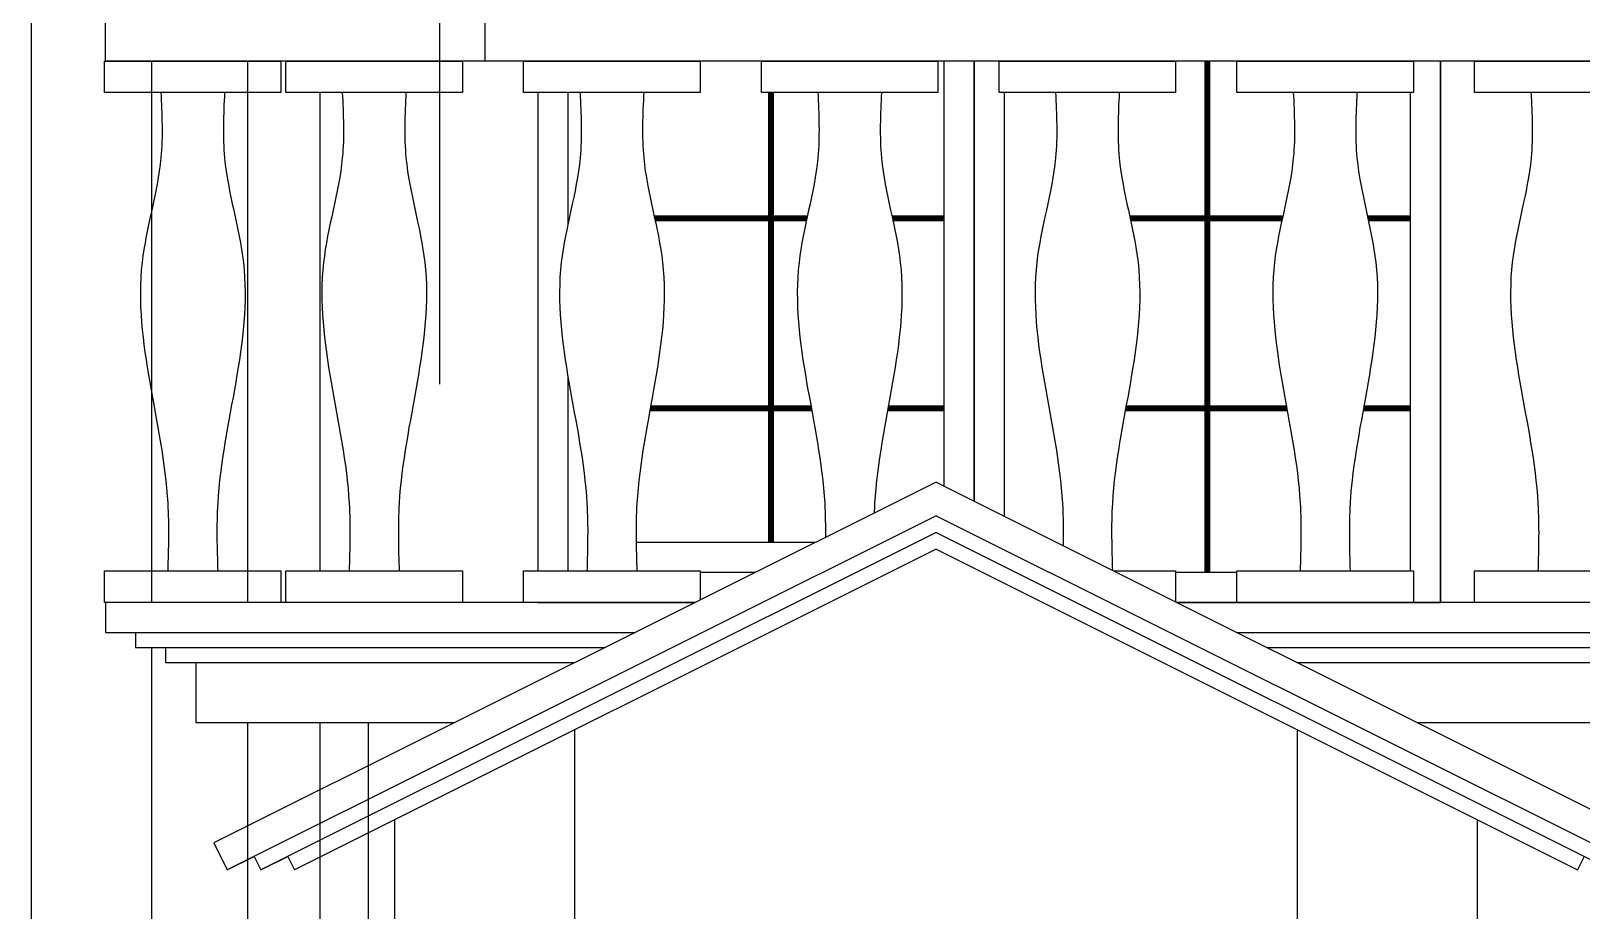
# Model space of a CAD drawing. Header units: inches. Extents: x -370 to 18, y -197 to 199.
# Drawn here: x -187.009 to -184.432, y 168.255 to 169.718 of the extents above; entities that cross this region are included whole.
import ezdxf
from ezdxf.enums import TextEntityAlignment as Align

# ---------------------------------------------------------------- set-up
doc = ezdxf.new("R2010")
doc.units = ezdxf.units.IN
doc.header["$MEASUREMENT"] = 0
doc.linetypes.add('CENTER2', pattern=[28.575, 19.05, -3.175, 3.175, -3.175])
doc.layers.add('MUEBLES', color=7, linetype='Continuous')
doc.styles.get("Standard").update_dxf_attribs({"font": 'arial.ttf'})

# ---------------------------------------------------------------- blocks, each defined once
blk = doc.blocks.new('EJE NORTE NUEVO')
at = {"color": 2, "linetype": 'CENTER2'}
blk.add_line((0, 2.5579), (0, -2.5579), dxfattribs=at)
at = {"color": 4}
blk.add_attdef('A', text='', height=0.3581, dxfattribs=at).set_placement((0, 2.9051), align=Align.MIDDLE_CENTER)

msp = doc.modelspace()

# ---------------------------------------------------------------- linework, layer by layer
at = {"color": 8, "transparency": 33554610}
for p, q in [((-187.00926, 171.96803), (-187.00926, 165.73803)), ((-186.80926, 169.66803), (-186.80926, 168.76803)), ((-186.64926, 169.66803), (-186.64926, 168.76803)), ((-186.52926, 169.61584), (-186.52926, 168.82022)), ((-186.80926, 168.69303), (-186.80926, 165.73803)), ((-186.64926, 168.56803), (-186.64926, 165.73803)), ((-186.52926, 168.56803), (-186.52926, 165.73803)), ((-186.44926, 168.56803), (-186.44926, 165.73803))]:
    msp.add_line(p, q, dxfattribs=at)
at = {"color": 5}
for p, q in [((-186.25541, 171.96803), (-186.25541, 169.66803)), ((-185.90541, 168.76803), (-186.88566, 168.76803)), ((-186.88566, 168.76803), (-186.88566, 168.71803)), ((-186.88566, 168.76803), (-186.88566, 168.71803)), ((-181.25541, 168.76803), (-185.10541, 168.76803)), ((-181.00541, 168.76803), (-184.50541, 168.76803)), ((-186.88566, 168.71803), (-186.00541, 168.71803)), ((-186.88566, 168.71803), (-186.83566, 168.71803)), ((-186.88566, 168.71803), (-186.83566, 168.71803)), ((-186.83566, 168.71803), (-186.83566, 168.69303)), ((-186.83566, 168.71803), (-186.83566, 168.69303)), ((-185.00541, 168.71803), (-181.00541, 168.71803)), ((-186.83566, 168.69303), (-186.05541, 168.69303)), ((-186.83566, 168.69303), (-186.78566, 168.69303)), ((-186.78566, 168.69303), (-186.78566, 168.66803)), ((-184.95541, 168.69303), (-181.05541, 168.69303)), ((-186.78566, 168.66803), (-186.10541, 168.66803)), ((-186.78566, 168.66803), (-186.73566, 168.66803)), ((-186.73566, 168.66803), (-186.73566, 168.56803)), ((-184.90541, 168.66803), (-181.15541, 168.66803)), ((-186.73566, 168.56803), (-186.30541, 168.56803)), ((-184.70541, 168.56803), (-181.15541, 168.56803))]:
    msp.add_line(p, q, dxfattribs=at)
at = {"color": 2}
for p, q in [((-185.44201, 169.66803), (-185.44201, 168.93633)), ((-184.66701, 169.66803), (-184.66701, 168.76803)), ((-185.39201, 169.61584), (-185.39201, 168.91133))]:
    msp.add_line(p, q, dxfattribs=at)
msp.add_line((-186.16701, 169.61584), (-186.16701, 168.82022))
at = {"color": 6}
for p, q in [((-185.50541, 168.96803), (-186.70541, 168.36803)), ((-185.50541, 168.96803), (-184.30541, 168.36803)), ((-185.50541, 168.91213), (-186.68305, 168.32331)), ((-185.50541, 168.91213), (-184.32777, 168.32331)), ((-185.50541, 168.88418), (-186.62715, 168.32331)), ((-185.50541, 168.88418), (-184.38368, 168.32331)), ((-185.50541, 168.85623), (-186.57125, 168.32331)), ((-185.50541, 168.85623), (-184.43958, 168.32331))]:
    msp.add_line(p, q, dxfattribs=at)
at = {"color": 2}
for points in [[(-185.49201, 168.96133), (-185.49201, 169.66803)], [(-185.44201, 168.93633), (-185.44201, 169.66803)], [(-185.10541, 168.76803), (-184.66701, 168.76803), (-184.66701, 169.66803)], [(-186.16701, 169.61584), (-186.16701, 168.82022)], [(-186.11701, 169.61584), (-186.11701, 169.3974)], [(-186.11701, 169.61584), (-186.11701, 169.3974)], [(-184.71701, 168.82022), (-184.71701, 169.61584)], [(-186.11701, 169.1431), (-186.11701, 168.82022)], [(-186.11701, 169.1431), (-186.11701, 168.82022)], [(-186.00365, 168.86803), (-185.70541, 168.86803)], [(-185.89738, 168.81803), (-185.80541, 168.81803)], [(-185.89738, 168.81803), (-185.80541, 168.81803)], [(-185.10723, 168.81803), (-185.00541, 168.81803)], [(-186.16701, 168.76803), (-186.16701, 168.76803), (-185.90541, 168.76803)]]:
    msp.add_lwpolyline(points, dxfattribs=at)
at = {"color": 6}
for points in [[(-186.70541, 168.36803), (-186.68305, 168.32331), (-186.63833, 168.34567), (-186.62715, 168.32331), (-186.58243, 168.34567), (-186.57125, 168.32331)], [(-184.30541, 168.36803), (-184.32777, 168.32331), (-184.3725, 168.34567), (-184.38368, 168.32331), (-184.4284, 168.34567), (-184.43958, 168.32331)]]:
    msp.add_lwpolyline(points, dxfattribs=at)
at = {"color": 4}
for points in [[(-186.79344, 169.61584), (-186.79344, 169.50698), (-186.82472, 169.33329), (-186.78206, 168.93276), (-186.78206, 168.82022)], [(-186.68767, 169.61584), (-186.68767, 169.50698), (-186.6564, 169.33329), (-186.69906, 168.93276), (-186.69906, 168.82022)], [(-186.49196, 169.61584), (-186.49196, 169.50698), (-186.52323, 169.33329), (-186.48058, 168.93276), (-186.48058, 168.82022)], [(-186.38619, 169.61584), (-186.38619, 169.50698), (-186.35492, 169.33329), (-186.39757, 168.93276), (-186.39757, 168.82022)], [(-186.09689, 169.61584), (-186.09689, 169.50698), (-186.12816, 169.33329), (-186.08551, 168.93276), (-186.08551, 168.82022)], [(-185.99112, 169.61584), (-185.99112, 169.50698), (-185.95985, 169.33329), (-186.0025, 168.93276), (-186.0025, 168.82022)], [(-185.20098, 169.61584), (-185.20098, 169.50698), (-185.1697, 169.33329), (-185.21236, 168.93276), (-185.21236, 168.82022)], [(-184.91167, 169.61584), (-184.91167, 169.50698), (-184.94294, 169.33329), (-184.90029, 168.93276), (-184.90029, 168.82022)], [(-184.8059, 169.61584), (-184.8059, 169.50698), (-184.77463, 169.33329), (-184.81729, 168.93276), (-184.81729, 168.82022)], [(-184.5166, 169.61584), (-184.5166, 169.50698), (-184.54787, 169.33329), (-184.50522, 168.93276), (-184.50522, 168.82022)]]:
    msp.add_spline(points, degree=3, dxfattribs=at)
for points, knots in [([(-185.70182, 169.61584), (-185.7001, 169.57943), (-185.6956, 169.48399), (-185.77005, 169.26008), (-185.69125, 169.04815), (-185.68906, 168.89501), (-185.6892, 168.87614)], [0, 0, 0, 0, 0.10885869, 0.28534362, 0.68813751, 0.74476522, 0.74476522, 0.74476522, 0.74476522]), ([(-185.59605, 169.61584), (-185.59776, 169.57943), (-185.60226, 169.48399), (-185.52781, 169.26008), (-185.60159, 169.06165), (-185.60799, 168.92202), (-185.60818, 168.91665)], [0, 0, 0, 0, 0.10885869, 0.28534362, 0.68813751, 0.70425249, 0.70425249, 0.70425249, 0.70425249]), ([(-185.30674, 169.61584), (-185.30503, 169.57943), (-185.30053, 169.48399), (-185.37498, 169.26008), (-185.29449, 169.0436), (-185.29391, 168.8859), (-185.2943, 168.86248)], [0, 0, 0, 0, 0.10885869, 0.28534362, 0.68813751, 0.75842609, 0.75842609, 0.75842609, 0.75842609])]:
    msp.add_open_spline(points, degree=3, knots=knots, dxfattribs=at)
at = {"layer": 'MUEBLES', "color": 5}
msp.add_lwpolyline([(-186.88566, 169.76803), (-181.15541, 169.76803), (-181.15541, 169.66803), (-186.88566, 169.66803)], close=True, dxfattribs=at)
at = {"layer": 'MUEBLES', "color": 4}
for points in [[(-186.88718, 169.66803), (-186.59393, 169.66803), (-186.59393, 169.61584), (-186.88718, 169.61584)], [(-186.5857, 169.66803), (-186.29245, 169.66803), (-186.29245, 169.61584), (-186.5857, 169.61584)], [(-186.19063, 169.66803), (-185.89738, 169.66803), (-185.89738, 169.61584), (-186.19063, 169.61584)], [(-185.79556, 169.66803), (-185.50231, 169.66803), (-185.50231, 169.61584), (-185.79556, 169.61584)], [(-185.40049, 169.66803), (-185.10723, 169.66803), (-185.10723, 169.61584), (-185.40049, 169.61584)], [(-185.00541, 169.66803), (-184.71216, 169.66803), (-184.71216, 169.61584), (-185.00541, 169.61584)], [(-184.61034, 169.66803), (-184.31709, 169.66803), (-184.31709, 169.61584), (-184.61034, 169.61584)], [(-186.88718, 168.82022), (-186.59393, 168.82022), (-186.59393, 168.76803), (-186.88718, 168.76803)], [(-186.5857, 168.82022), (-186.29245, 168.82022), (-186.29245, 168.76803), (-186.5857, 168.76803)], [(-185.00541, 168.82022), (-184.71216, 168.82022), (-184.71216, 168.76803), (-185.00541, 168.76803)], [(-184.61034, 168.82022), (-184.31709, 168.82022), (-184.31709, 168.76803), (-184.61034, 168.76803)]]:
    msp.add_lwpolyline(points, close=True, dxfattribs=at)
at = {"layer": 'MUEBLES', "const_width": 0.01}
for points in [[(-185.05451, 169.66803), (-185.05451, 168.81803)], [(-185.77951, 169.61584), (-185.77951, 168.86803)], [(-185.72001, 169.40638), (-185.97293, 169.40638)], [(-185.49201, 169.40638), (-185.57785, 169.40638)], [(-184.92986, 169.40638), (-185.18278, 169.40638)], [(-184.71701, 169.40638), (-184.78771, 169.40638)], [(-185.71259, 169.09047), (-185.98035, 169.09047)], [(-185.49201, 169.09047), (-185.58527, 169.09047)], [(-184.92245, 169.09047), (-185.1902, 169.09047)], [(-184.71701, 169.09047), (-184.79513, 169.09047)]]:
    msp.add_lwpolyline(points, dxfattribs=at)
at = {"layer": 'MUEBLES', "color": 4}
for points in [[(-185.90541, 168.76803), (-186.19063, 168.76803), (-186.19063, 168.82022), (-185.89738, 168.82022), (-185.89738, 168.77205)], [(-185.20979, 168.82022), (-185.10723, 168.82022), (-185.10723, 168.76894)], [(-186.40541, 168.40623), (-186.40541, 168.21303), (-186.10541, 168.21303), (-186.10541, 168.55623)], [(-184.90541, 168.55623), (-184.90541, 168.21303), (-184.60541, 168.21303), (-184.60541, 168.40623)]]:
    msp.add_lwpolyline(points, dxfattribs=at)

# ---------------------------------------------------------------- block references
msp.add_blockref('EJE NORTE NUEVO', (-186.33041, 171.6889))

doc.saveas('drawing.dxf')
